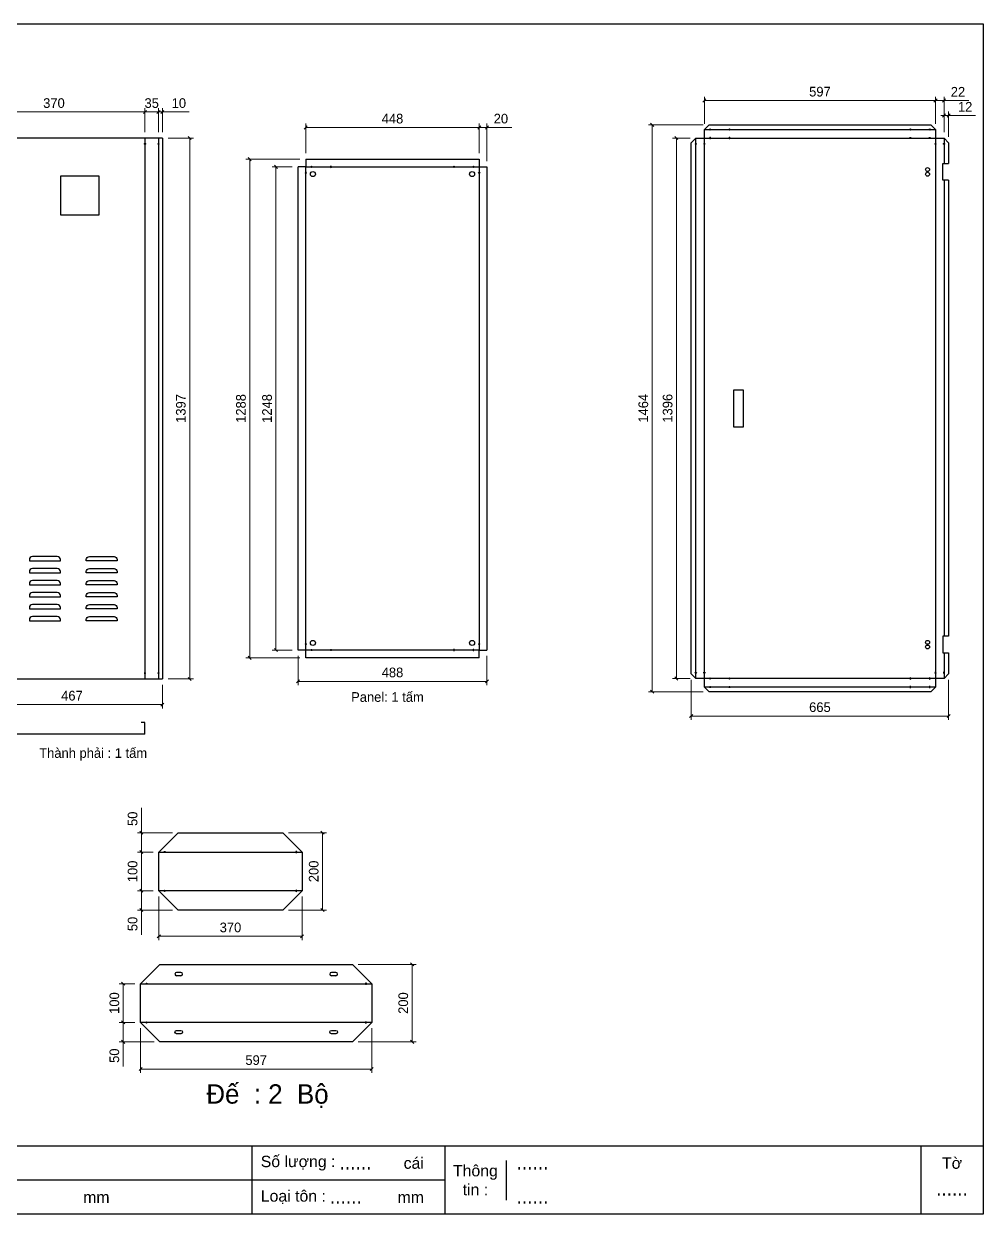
# Model space of a CAD drawing. Header units: millimetres. Extents: x 0 to 4348, y 0 to 3075.
# Drawn here: x 1870 to 4348, y 0 to 3075 of the extents above; entities that cross this region are included whole.
import ezdxf
from ezdxf.enums import TextEntityAlignment as Align

# ---------------------------------------------------------------- set-up
doc = ezdxf.new("R2010")
doc.units = ezdxf.units.MM
doc.layers.add('CNC', color=7, linetype='Continuous')
doc.layers.add('DIM', color=253, linetype='Continuous')
doc.styles.add('Arial', font='arial.ttf')
doc.styles.add('Tahoma (Input Text)', font='tahoma.ttf')
doc.dimstyles.new('Dim-25', dxfattribs={"dimtxt": 25, "dimasz": 8, "dimexe": 10, "dimexo": 15, "dimgap": 10, "dimtad": 1, "dimdec": 0, "dimtxsty": 'Standard', "dimblk": 'OBLIQUE', "dimcen": 10, "dimclrd": 5, "dimclre": 5, "dimclrt": 3, "dimazin": 3, "dimtfac": 1, "dimtdec": 0, "dimtmove": 0, "dimatfit": 3, "dimldrblk": 'OBLIQUE', "dimlwd": 9, "dimlwe": 9})

# ---------------------------------------------------------------- blocks, each defined once
blk = doc.blocks.new('khungtenAsean2')
at = {"color": 7}
for p, q in [((2970, -1980), (0, -1980)), ((1680, -1980), (1680, -2100)), ((2020, -1980), (2020, -2100)), ((2860, -1980), (2860, -2100)), ((2128.3, -2005), (2128.3, -2075)), ((2020, -2040), (0, -2040))]:
    blk.add_line(p, q, dxfattribs=at)
blk.add_lwpolyline([(0, 0), (2970, 0), (2970, -2100), (0, -2100)], close=True, dxfattribs=at)
at = {"color": 2, "char_height": 20, "style": 'Arial'}
for s, insert, width, attachment_point in [('  Số lượng :', (1680, -2010), 917.634, 4), ('cái', (1947.6, -2010), 917.634, 4), ('Thông\\Ptin :', (2074.2, -2040), 108.311, 5), ('Tờ', (2915, -2010), 110, 5), ('  Loại tôn :', (1680, -2070), 917.634, 4), ('mm', (1382.3, -2070), 917.634, 4), ('mm', (1936.9, -2070), 917.634, 4)]:
    blk.add_mtext(s, dxfattribs=dict(at, insert=insert, width=width, attachment_point=attachment_point))
at = {"color": 1, "style": 'Tahoma (Input Text)', "flags": 8}
for tag, p in [('#03', (506.6, -2019.3)), ('#01', (137.1, -2021.3)), ('#05', (1106.6, -2021.3)), ('#07', (1834.7, -2021.3)), ('#09', (2146.7, -2021.3)), ('#02', (98.5, -2081.3)), ('#04', (486.1, -2081.3)), ('#06', (1065.3, -2081.3)), ('#08', (1817.4, -2081.3)), ('#10', (2146.7, -2081.3))]:
    blk.add_attdef(tag, p, '', height=25, dxfattribs=at)
blk.add_attdef('#11', text='', height=25, dxfattribs=at).set_placement((2915, -2067.3), align=Align.CENTER)
blk = doc.blocks.new('*D8')
at = {"color": 0, "linetype": 'ByBlock', "lineweight": -2}
for p, q in [((1817.3, 2851), (1809.3, 2843)), ((2179.3, 2843), (2187.3, 2851))]:
    blk.add_line(p, q, dxfattribs=at)
at = {"layer": 'Defpoints', "color": 0, "transparency": 16777216}
for p in [(1813.3, 2847), (1813.3, 2779.6), (2183.3, 2779.6)]:
    blk.add_point(p, dxfattribs=at)
at = {"layer": 'DIM', "color": 5, "lineweight": 9, "transparency": 16777216}
for p, q in [((1813.3, 2794.6), (1813.3, 2857)), ((2183.3, 2847), (1813.3, 2847)), ((2183.3, 2794.6), (2183.3, 2857))]:
    blk.add_line(p, q, dxfattribs=at)
at = {"layer": 'DIM', "color": 3, "transparency": 16777216, "insert": (1948.3, 2869.7), "char_height": 25, "attachment_point": 5}
blk.add_mtext('370', dxfattribs=at)
blk = doc.blocks.new('_Oblique')
at = {"color": 0, "linetype": 'ByBlock', "lineweight": -2}
blk.add_line((-0.5, -0.5), (0.5, 0.5), dxfattribs=at)
blk = doc.blocks.new('*D11')
at = {"color": 0, "linetype": 'ByBlock', "lineweight": -2}
for p, q in [((1765.3, 1320.3), (1757.3, 1312.3)), ((2224.3, 1312.3), (2232.3, 1320.3))]:
    blk.add_line(p, q, dxfattribs=at)
at = {"layer": 'Defpoints', "color": 0, "transparency": 16777216}
for p in [(1761.3, 1422.6), (2228.3, 1382.6), (1761.3, 1316.3)]:
    blk.add_point(p, dxfattribs=at)
at = {"layer": 'DIM', "color": 5, "lineweight": 9, "transparency": 16777216}
for p, q in [((1761.3, 1407.6), (1761.3, 1306.3)), ((2228.3, 1367.6), (2228.3, 1306.3)), ((2228.3, 1316.3), (1761.3, 1316.3))]:
    blk.add_line(p, q, dxfattribs=at)
at = {"layer": 'DIM', "color": 3, "transparency": 16777216, "insert": (1994.8, 1339.1), "char_height": 25, "attachment_point": 5}
blk.add_mtext('467', dxfattribs=at)
blk = doc.blocks.new('*D12')
at = {"color": 0, "linetype": 'ByBlock', "lineweight": -2}
for p, q in [((2187.3, 2851), (2179.3, 2843)), ((2214.3, 2843), (2222.3, 2851))]:
    blk.add_line(p, q, dxfattribs=at)
at = {"layer": 'Defpoints', "color": 0, "transparency": 16777216}
for p in [(2218.3, 2847), (2183.3, 2779.6), (2218.3, 2779.6)]:
    blk.add_point(p, dxfattribs=at)
at = {"layer": 'DIM', "color": 5, "lineweight": 9, "transparency": 16777216}
for p, q in [((2183.3, 2794.6), (2183.3, 2857)), ((2183.3, 2847), (2218.3, 2847)), ((2218.3, 2794.6), (2218.3, 2857))]:
    blk.add_line(p, q, dxfattribs=at)
at = {"layer": 'DIM', "color": 3, "transparency": 16777216, "insert": (2200.8, 2869.7), "char_height": 25, "attachment_point": 5}
blk.add_mtext('35', dxfattribs=at)
blk = doc.blocks.new('*D13')
at = {"color": 0, "linetype": 'ByBlock', "lineweight": -2}
for p, q in [((2214.3, 2843), (2222.3, 2851)), ((2232.3, 2851), (2224.3, 2843))]:
    blk.add_line(p, q, dxfattribs=at)
at = {"layer": 'Defpoints', "color": 0, "transparency": 16777216}
for p in [(2228.3, 2847), (2218.3, 2779.6), (2228.3, 2779.6)]:
    blk.add_point(p, dxfattribs=at)
at = {"layer": 'DIM', "color": 5, "lineweight": 9, "transparency": 16777216}
for p, q in [((2218.3, 2847), (2210.3, 2847)), ((2218.3, 2794.6), (2218.3, 2857)), ((2218.3, 2847), (2228.3, 2847)), ((2228.3, 2794.6), (2228.3, 2857)), ((2228.3, 2847), (2297.6, 2847))]:
    blk.add_line(p, q, dxfattribs=at)
at = {"layer": 'DIM', "color": 3, "transparency": 16777216, "insert": (2270.9, 2869.7), "char_height": 25, "attachment_point": 5}
blk.add_mtext('10', dxfattribs=at)
blk = doc.blocks.new('f3daunguoc')
at = {"layer": 'CNC', "color": 2, "lineweight": -3}
blk.add_circle((0, 0), 1.5, dxfattribs=at)
blk = doc.blocks.new('*D14')
at = {"color": 0, "linetype": 'ByBlock', "lineweight": -2}
for p, q in [((2302.9, 2775.6), (2294.9, 2783.6)), ((2294.9, 1386.6), (2302.9, 1378.6))]:
    blk.add_line(p, q, dxfattribs=at)
at = {"layer": 'Defpoints', "color": 0, "ltscale": 3, "transparency": 16777216}
for p in [(2228.3, 2779.6), (2228.3, 1382.6), (2298.9, 1382.6)]:
    blk.add_point(p, dxfattribs=at)
at = {"layer": 'DIM', "color": 5, "lineweight": 9, "ltscale": 3, "transparency": 16777216}
for p, q in [((2243.3, 2779.6), (2308.9, 2779.6)), ((2298.9, 2779.6), (2298.9, 1382.6)), ((2243.3, 1382.6), (2308.9, 1382.6))]:
    blk.add_line(p, q, dxfattribs=at)
at = {"layer": 'DIM', "color": 3, "ltscale": 3, "transparency": 16777216, "insert": (2276.1, 2081.1), "char_height": 25, "attachment_point": 5, "rotation": 90}
blk.add_mtext('1397', dxfattribs=at)
blk = doc.blocks.new('*D18')
at = {"color": 0, "linetype": 'ByBlock', "lineweight": -2}
for p, q in [((3050.7, 2810.8), (3042.7, 2802.8)), ((3062.7, 2802.8), (3070.7, 2810.8))]:
    blk.add_line(p, q, dxfattribs=at)
at = {"layer": 'Defpoints', "color": 0, "ltscale": 3, "transparency": 16777216}
for p in [(3066.7, 2806.8), (3046.7, 2725.1), (3066.7, 2705.1)]:
    blk.add_point(p, dxfattribs=at)
at = {"layer": 'DIM', "color": 5, "lineweight": 9, "ltscale": 3, "transparency": 16777216}
for p, q in [((3046.7, 2740.1), (3046.7, 2816.8)), ((3046.7, 2806.8), (3066.7, 2806.8)), ((3066.7, 2720.1), (3066.7, 2816.8)), ((3066.7, 2806.8), (3130.8, 2806.8))]:
    blk.add_line(p, q, dxfattribs=at)
at = {"layer": 'DIM', "color": 3, "ltscale": 3, "transparency": 16777216, "insert": (3102.7, 2829.6), "char_height": 25, "attachment_point": 5}
blk.add_mtext('20', dxfattribs=at)
blk = doc.blocks.new('*D19')
at = {"color": 0, "linetype": 'ByBlock', "lineweight": -2}
for p, q in [((2602.7, 2810.8), (2594.7, 2802.8)), ((3042.7, 2802.8), (3050.7, 2810.8))]:
    blk.add_line(p, q, dxfattribs=at)
at = {"layer": 'Defpoints', "color": 0, "ltscale": 3, "transparency": 16777216}
for p in [(2598.7, 2806.8), (2598.7, 2725.1), (3046.7, 2725.1)]:
    blk.add_point(p, dxfattribs=at)
at = {"layer": 'DIM', "color": 5, "lineweight": 9, "ltscale": 3, "transparency": 16777216}
for p, q in [((2598.7, 2740.1), (2598.7, 2816.8)), ((3046.7, 2806.8), (2598.7, 2806.8)), ((3046.7, 2740.1), (3046.7, 2816.8))]:
    blk.add_line(p, q, dxfattribs=at)
at = {"layer": 'DIM', "color": 3, "ltscale": 3, "transparency": 16777216, "insert": (2822.7, 2829.6), "char_height": 25, "attachment_point": 5}
blk.add_mtext('448', dxfattribs=at)
blk = doc.blocks.new('*D20')
at = {"color": 0, "linetype": 'ByBlock', "lineweight": -2}
for p, q in [((2458, 2721.1), (2450, 2729.1)), ((2450, 1441.1), (2458, 1433.1))]:
    blk.add_line(p, q, dxfattribs=at)
at = {"layer": 'Defpoints', "color": 0, "ltscale": 3, "transparency": 16777216}
for p in [(2598.7, 2725.1), (2454, 1437.1), (2598.7, 1437.1)]:
    blk.add_point(p, dxfattribs=at)
at = {"layer": 'DIM', "color": 5, "lineweight": 9, "ltscale": 3, "transparency": 16777216}
for p, q in [((2583.7, 2725.1), (2444, 2725.1)), ((2454, 2725.1), (2454, 1437.1)), ((2583.7, 1437.1), (2444, 1437.1))]:
    blk.add_line(p, q, dxfattribs=at)
at = {"layer": 'DIM', "color": 3, "ltscale": 3, "transparency": 16777216, "insert": (2431.3, 2081.1), "char_height": 25, "attachment_point": 5, "rotation": 90}
blk.add_mtext('1288', dxfattribs=at)
blk = doc.blocks.new('*D21')
at = {"color": 0, "linetype": 'ByBlock', "lineweight": -2}
for p, q in [((2525.5, 2701.1), (2517.5, 2709.1)), ((2517.5, 1461.1), (2525.5, 1453.1))]:
    blk.add_line(p, q, dxfattribs=at)
at = {"layer": 'Defpoints', "color": 0, "ltscale": 3, "transparency": 16777216}
for p in [(2521.5, 2705.1), (2578.7, 2705.1), (2578.7, 1457.1)]:
    blk.add_point(p, dxfattribs=at)
at = {"layer": 'DIM', "color": 5, "lineweight": 9, "ltscale": 3, "transparency": 16777216}
for p, q in [((2563.7, 2705.1), (2511.5, 2705.1)), ((2521.5, 1457.1), (2521.5, 2705.1)), ((2563.7, 1457.1), (2511.5, 1457.1))]:
    blk.add_line(p, q, dxfattribs=at)
at = {"layer": 'DIM', "color": 3, "ltscale": 3, "transparency": 16777216, "insert": (2498.8, 2081.1), "char_height": 25, "attachment_point": 5, "rotation": 90}
blk.add_mtext('1248', dxfattribs=at)
blk = doc.blocks.new('*D22')
at = {"color": 0, "linetype": 'ByBlock', "lineweight": -2}
for p, q in [((2582.7, 1380.3), (2574.7, 1372.3)), ((3062.7, 1372.3), (3070.7, 1380.3))]:
    blk.add_line(p, q, dxfattribs=at)
at = {"layer": 'Defpoints', "color": 0, "ltscale": 3, "transparency": 16777216}
for p in [(2578.7, 1457.1), (3066.7, 1457.1), (3066.7, 1376.3)]:
    blk.add_point(p, dxfattribs=at)
at = {"layer": 'DIM', "color": 5, "lineweight": 9, "ltscale": 3, "transparency": 16777216}
for p, q in [((2578.7, 1442.1), (2578.7, 1366.3)), ((3066.7, 1442.1), (3066.7, 1366.3)), ((2578.7, 1376.3), (3066.7, 1376.3))]:
    blk.add_line(p, q, dxfattribs=at)
at = {"layer": 'DIM', "color": 3, "ltscale": 3, "transparency": 16777216, "insert": (2822.7, 1399.1), "char_height": 25, "attachment_point": 5}
blk.add_mtext('488', dxfattribs=at)
blk = doc.blocks.new('*D23')
at = {"color": 0, "linetype": 'ByBlock', "lineweight": -2}
for p, q in [((2646, 981.4), (2638, 989.4)), ((2638, 789.4), (2646, 781.4))]:
    blk.add_line(p, q, dxfattribs=at)
at = {"layer": 'Defpoints', "color": 0, "transparency": 16777216}
for p in [(2539.2, 985.4), (2539.2, 785.4), (2642, 785.4)]:
    blk.add_point(p, dxfattribs=at)
at = {"layer": 'DIM', "color": 5, "lineweight": 9, "transparency": 16777216}
for p, q in [((2554.2, 985.4), (2652, 985.4)), ((2642, 985.4), (2642, 785.4)), ((2554.2, 785.4), (2652, 785.4))]:
    blk.add_line(p, q, dxfattribs=at)
at = {"layer": 'DIM', "color": 3, "transparency": 16777216, "insert": (2619.3, 885.4), "char_height": 25, "attachment_point": 5, "rotation": 90}
blk.add_mtext('200', dxfattribs=at)
blk = doc.blocks.new('*D24')
at = {"color": 0, "linetype": 'ByBlock', "lineweight": -2}
for p, q in [((2223.2, 721.7), (2215.2, 713.7)), ((2585.2, 713.7), (2593.2, 721.7))]:
    blk.add_line(p, q, dxfattribs=at)
at = {"layer": 'Defpoints', "color": 0, "transparency": 16777216}
for p in [(2219.2, 835.4), (2589.2, 835.4), (2589.2, 717.7)]:
    blk.add_point(p, dxfattribs=at)
at = {"layer": 'DIM', "color": 5, "lineweight": 9, "transparency": 16777216}
for p, q in [((2219.2, 820.4), (2219.2, 707.7)), ((2589.2, 820.4), (2589.2, 707.7)), ((2219.2, 717.7), (2589.2, 717.7))]:
    blk.add_line(p, q, dxfattribs=at)
at = {"layer": 'DIM', "color": 3, "transparency": 16777216, "insert": (2404.2, 740.5), "char_height": 25, "attachment_point": 5}
blk.add_mtext('370', dxfattribs=at)
blk = doc.blocks.new('*D25')
at = {"color": 0, "linetype": 'ByBlock', "lineweight": -2}
for p, q in [((2178.2, 931.4), (2170.2, 939.4)), ((2170.2, 839.4), (2178.2, 831.4))]:
    blk.add_line(p, q, dxfattribs=at)
at = {"layer": 'Defpoints', "color": 0, "transparency": 16777216}
for p in [(2219.2, 935.4), (2174.2, 835.4), (2219.2, 835.4)]:
    blk.add_point(p, dxfattribs=at)
at = {"layer": 'DIM', "color": 5, "lineweight": 9, "transparency": 16777216}
for p, q in [((2204.2, 935.4), (2164.2, 935.4)), ((2174.2, 935.4), (2174.2, 835.4)), ((2204.2, 835.4), (2164.2, 835.4))]:
    blk.add_line(p, q, dxfattribs=at)
at = {"layer": 'DIM', "color": 3, "transparency": 16777216, "insert": (2151.5, 885.4), "char_height": 25, "attachment_point": 5, "rotation": 90}
blk.add_mtext('100', dxfattribs=at)
blk = doc.blocks.new('*D26')
at = {"color": 0, "linetype": 'ByBlock', "lineweight": -2}
for p, q in [((2178.2, 981.4), (2170.2, 989.4)), ((2170.2, 939.4), (2178.2, 931.4))]:
    blk.add_line(p, q, dxfattribs=at)
at = {"layer": 'Defpoints', "color": 0, "transparency": 16777216}
for p in [(2174.2, 985.4), (2269.2, 985.4), (2219.2, 935.4)]:
    blk.add_point(p, dxfattribs=at)
at = {"layer": 'DIM', "color": 5, "lineweight": 9, "transparency": 16777216}
for p, q in [((2174.2, 985.4), (2174.2, 1049.2)), ((2254.2, 985.4), (2164.2, 985.4)), ((2174.2, 935.4), (2174.2, 985.4)), ((2204.2, 935.4), (2164.2, 935.4))]:
    blk.add_line(p, q, dxfattribs=at)
at = {"layer": 'DIM', "color": 3, "transparency": 16777216, "insert": (2151.5, 1021.3), "char_height": 25, "attachment_point": 5, "rotation": 90}
blk.add_mtext('50', dxfattribs=at)
blk = doc.blocks.new('*D27')
at = {"color": 0, "linetype": 'ByBlock', "lineweight": -2}
for p, q in [((2178.2, 831.4), (2170.2, 839.4)), ((2170.2, 789.4), (2178.2, 781.4))]:
    blk.add_line(p, q, dxfattribs=at)
at = {"layer": 'Defpoints', "color": 0, "transparency": 16777216}
for p in [(2219.2, 835.4), (2174.2, 785.4), (2269.2, 785.4)]:
    blk.add_point(p, dxfattribs=at)
at = {"layer": 'DIM', "color": 5, "lineweight": 9, "transparency": 16777216}
for p, q in [((2204.2, 835.4), (2164.2, 835.4)), ((2174.2, 835.4), (2174.2, 785.4)), ((2254.2, 785.4), (2164.2, 785.4)), ((2174.2, 785.4), (2174.2, 721.7))]:
    blk.add_line(p, q, dxfattribs=at)
at = {"layer": 'DIM', "color": 3, "transparency": 16777216, "insert": (2151.5, 749.6), "char_height": 25, "attachment_point": 5, "rotation": 90}
blk.add_mtext('50', dxfattribs=at)
blk = doc.blocks.new('*D28')
at = {"color": 0, "linetype": 'ByBlock', "lineweight": -2}
for p, q in [((2176.1, 379), (2168.1, 371)), ((2765.1, 371), (2773.1, 379))]:
    blk.add_line(p, q, dxfattribs=at)
at = {"layer": 'Defpoints', "color": 0, "transparency": 16777216}
for p in [(2172.1, 495.3), (2769.1, 495.3), (2769.1, 375)]:
    blk.add_point(p, dxfattribs=at)
at = {"layer": 'DIM', "color": 5, "lineweight": 9, "transparency": 16777216}
for p, q in [((2172.1, 480.3), (2172.1, 365)), ((2769.1, 480.3), (2769.1, 365)), ((2172.1, 375), (2769.1, 375))]:
    blk.add_line(p, q, dxfattribs=at)
at = {"layer": 'DIM', "color": 3, "transparency": 16777216, "insert": (2470.6, 397.8), "char_height": 25, "attachment_point": 5}
blk.add_mtext('597', dxfattribs=at)
blk = doc.blocks.new('*D29')
at = {"color": 0, "linetype": 'ByBlock', "lineweight": -2}
for p, q in [((2131.1, 591.3), (2123.1, 599.3)), ((2123.1, 499.3), (2131.1, 491.3))]:
    blk.add_line(p, q, dxfattribs=at)
at = {"layer": 'Defpoints', "color": 0, "transparency": 16777216}
for p in [(2172.1, 595.3), (2127.1, 495.3), (2172.1, 495.3)]:
    blk.add_point(p, dxfattribs=at)
at = {"layer": 'DIM', "color": 5, "lineweight": 9, "transparency": 16777216}
for p, q in [((2157.1, 595.3), (2117.1, 595.3)), ((2127.1, 595.3), (2127.1, 495.3)), ((2157.1, 495.3), (2117.1, 495.3))]:
    blk.add_line(p, q, dxfattribs=at)
at = {"layer": 'DIM', "color": 3, "transparency": 16777216, "insert": (2104.4, 545.3), "char_height": 25, "attachment_point": 5, "rotation": 90}
blk.add_mtext('100', dxfattribs=at)
blk = doc.blocks.new('*D30')
at = {"color": 0, "linetype": 'ByBlock', "lineweight": -2}
for p, q in [((2131.1, 491.3), (2123.1, 499.3)), ((2123.1, 449.3), (2131.1, 441.3))]:
    blk.add_line(p, q, dxfattribs=at)
at = {"layer": 'Defpoints', "color": 0, "transparency": 16777216}
for p in [(2172.1, 495.3), (2127.1, 445.3), (2222.1, 445.3)]:
    blk.add_point(p, dxfattribs=at)
at = {"layer": 'DIM', "color": 5, "lineweight": 9, "transparency": 16777216}
for p, q in [((2157.1, 495.3), (2117.1, 495.3)), ((2127.1, 495.3), (2127.1, 445.3)), ((2207.1, 445.3), (2117.1, 445.3)), ((2127.1, 445.3), (2127.1, 381.6))]:
    blk.add_line(p, q, dxfattribs=at)
at = {"layer": 'DIM', "color": 3, "transparency": 16777216, "insert": (2104.4, 409.4), "char_height": 25, "attachment_point": 5, "rotation": 90}
blk.add_mtext('50', dxfattribs=at)
blk = doc.blocks.new('ovan8.5x20')
at = {"layer": 'CNC', "color": 2, "lineweight": -3}
for p, q in [((5.7, 4.2), (-5.8, 4.2)), ((-5.8, -4.2), (5.7, -4.2))]:
    blk.add_line(p, q, dxfattribs=at)
for centre, start, end in [((-5.8, 0), 90, 270), ((5.7, 0), 270, 90)]:
    blk.add_arc(centre, 4.25, start, end, dxfattribs=at)
blk = doc.blocks.new('*D31')
at = {"color": 0, "linetype": 'ByBlock', "lineweight": -2}
for p, q in [((2877.4, 641.3), (2869.4, 649.3)), ((2869.4, 449.3), (2877.4, 441.3))]:
    blk.add_line(p, q, dxfattribs=at)
at = {"layer": 'Defpoints', "color": 0, "ltscale": 3, "transparency": 16777216}
for p in [(2719.1, 645.3), (2873.4, 645.3), (2719.1, 445.3)]:
    blk.add_point(p, dxfattribs=at)
at = {"layer": 'DIM', "color": 5, "lineweight": 9, "ltscale": 3, "transparency": 16777216}
for p, q in [((2734.1, 645.3), (2883.4, 645.3)), ((2873.4, 445.3), (2873.4, 645.3)), ((2734.1, 445.3), (2883.4, 445.3))]:
    blk.add_line(p, q, dxfattribs=at)
at = {"layer": 'DIM', "color": 3, "ltscale": 3, "transparency": 16777216, "insert": (2850.6, 545.3), "char_height": 25, "attachment_point": 5, "rotation": 90}
blk.add_mtext('200', dxfattribs=at)
blk = doc.blocks.new('*D42')
at = {"color": 0, "linetype": 'ByBlock', "lineweight": -2}
for p, q in [((4243.2, 2833.7), (4251.2, 2841.7)), ((4263.2, 2841.7), (4255.2, 2833.7))]:
    blk.add_line(p, q, dxfattribs=at)
at = {"layer": 'Defpoints', "color": 0, "transparency": 16777216}
for p in [(4259.2, 2837.7), (4247.2, 2779.6), (4259.2, 2767.6)]:
    blk.add_point(p, dxfattribs=at)
at = {"layer": 'DIM', "color": 5, "lineweight": 9, "transparency": 16777216}
for p, q in [((4247.2, 2837.7), (4239.2, 2837.7)), ((4247.2, 2794.6), (4247.2, 2847.7)), ((4247.2, 2837.7), (4259.2, 2837.7)), ((4259.2, 2782.6), (4259.2, 2847.7)), ((4259.2, 2837.7), (4328.4, 2837.7))]:
    blk.add_line(p, q, dxfattribs=at)
at = {"layer": 'DIM', "color": 3, "transparency": 16777216, "insert": (4301.8, 2860.3), "char_height": 25, "attachment_point": 5}
blk.add_mtext('12', dxfattribs=at)
blk = doc.blocks.new('*D43')
at = {"color": 0, "linetype": 'ByBlock', "lineweight": -2}
for p, q in [((4229.2, 2880.4), (4221.2, 2872.4)), ((4243.2, 2872.4), (4251.2, 2880.4))]:
    blk.add_line(p, q, dxfattribs=at)
at = {"layer": 'Defpoints', "color": 0, "transparency": 16777216}
for p in [(4247.2, 2876.4), (4225.2, 2801.6), (4247.2, 2779.6)]:
    blk.add_point(p, dxfattribs=at)
at = {"layer": 'DIM', "color": 5, "lineweight": 9, "transparency": 16777216}
for p, q in [((4225.2, 2816.6), (4225.2, 2886.4)), ((4225.2, 2876.4), (4247.2, 2876.4)), ((4247.2, 2794.6), (4247.2, 2886.4)), ((4247.2, 2876.4), (4311.2, 2876.4))]:
    blk.add_line(p, q, dxfattribs=at)
at = {"layer": 'DIM', "color": 3, "transparency": 16777216, "insert": (4283.2, 2899), "char_height": 25, "attachment_point": 5}
blk.add_mtext('22', dxfattribs=at)
blk = doc.blocks.new('*D44')
at = {"color": 0, "linetype": 'ByBlock', "lineweight": -2}
for p, q in [((3632.2, 2880.4), (3624.2, 2872.4)), ((4221.2, 2872.4), (4229.2, 2880.4))]:
    blk.add_line(p, q, dxfattribs=at)
at = {"layer": 'Defpoints', "color": 0, "transparency": 16777216}
for p in [(3628.2, 2876.4), (3628.2, 2801.6), (4225.2, 2801.6)]:
    blk.add_point(p, dxfattribs=at)
at = {"layer": 'DIM', "color": 5, "lineweight": 9, "transparency": 16777216}
for p, q in [((3628.2, 2816.6), (3628.2, 2886.4)), ((4225.2, 2876.4), (3628.2, 2876.4)), ((4225.2, 2816.6), (4225.2, 2886.4))]:
    blk.add_line(p, q, dxfattribs=at)
at = {"layer": 'DIM', "color": 3, "transparency": 16777216, "insert": (3926.7, 2899.2), "char_height": 25, "attachment_point": 5}
blk.add_mtext('597', dxfattribs=at)
blk = doc.blocks.new('*D45')
at = {"color": 0, "linetype": 'ByBlock', "lineweight": -2}
for p, q in [((3497.5, 2809.6), (3489.5, 2817.6)), ((3489.5, 1353.6), (3497.5, 1345.6))]:
    blk.add_line(p, q, dxfattribs=at)
at = {"layer": 'Defpoints', "color": 0, "transparency": 16777216}
for p in [(3640.4, 2813.6), (3493.5, 1349.6), (3640.4, 1349.6)]:
    blk.add_point(p, dxfattribs=at)
at = {"layer": 'DIM', "color": 5, "lineweight": 9, "transparency": 16777216}
for p, q in [((3625.4, 2813.6), (3483.5, 2813.6)), ((3493.5, 2813.6), (3493.5, 1349.6)), ((3625.4, 1349.6), (3483.5, 1349.6))]:
    blk.add_line(p, q, dxfattribs=at)
at = {"layer": 'DIM', "color": 3, "transparency": 16777216, "insert": (3470.7, 2081.6), "char_height": 25, "attachment_point": 5, "rotation": 90}
blk.add_mtext('1464', dxfattribs=at)
blk = doc.blocks.new('*D46')
at = {"color": 0, "linetype": 'ByBlock', "lineweight": -2}
for p, q in [((3560.1, 2775.6), (3552.1, 2783.6)), ((3552.1, 1387.6), (3560.1, 1379.6))]:
    blk.add_line(p, q, dxfattribs=at)
at = {"layer": 'Defpoints', "color": 0, "transparency": 16777216}
for p in [(3556.1, 2779.6), (3606.2, 2779.6), (3606.2, 1383.6)]:
    blk.add_point(p, dxfattribs=at)
at = {"layer": 'DIM', "color": 5, "lineweight": 9, "transparency": 16777216}
for p, q in [((3591.2, 2779.6), (3546.1, 2779.6)), ((3556.1, 1383.6), (3556.1, 2779.6)), ((3591.2, 1383.6), (3546.1, 1383.6))]:
    blk.add_line(p, q, dxfattribs=at)
at = {"layer": 'DIM', "color": 3, "transparency": 16777216, "insert": (3533.4, 2081.6), "char_height": 25, "attachment_point": 5, "rotation": 90}
blk.add_mtext('1396', dxfattribs=at)
blk = doc.blocks.new('*D47')
at = {"color": 0, "linetype": 'ByBlock', "lineweight": -2}
for p, q in [((3598.2, 1290.6), (3590.2, 1282.6)), ((4255.2, 1282.6), (4263.2, 1290.6))]:
    blk.add_line(p, q, dxfattribs=at)
at = {"layer": 'Defpoints', "color": 0, "transparency": 16777216}
for p in [(3594.2, 1395.6), (4259.2, 1395.6), (4259.2, 1286.6)]:
    blk.add_point(p, dxfattribs=at)
at = {"layer": 'DIM', "color": 5, "lineweight": 9, "transparency": 16777216}
for p, q in [((3594.2, 1380.6), (3594.2, 1276.6)), ((4259.2, 1380.6), (4259.2, 1276.6)), ((3594.2, 1286.6), (4259.2, 1286.6))]:
    blk.add_line(p, q, dxfattribs=at)
at = {"layer": 'DIM', "color": 3, "transparency": 16777216, "insert": (3926.7, 1309.4), "char_height": 25, "attachment_point": 5}
blk.add_mtext('665', dxfattribs=at)

msp = doc.modelspace()

# ---------------------------------------------------------------- linework, layer by layer
at = {"color": 7}
for p, q in [((2183.3, 2779.6), (2183.3, 1382.6)), ((2218.3, 2779.6), (2218.3, 1382.6)), ((2228.3, 2779.6), (2228.3, 1382.6)), ((2183.3, 1269.6), (2173.3, 1269.6)), ((2183.3, 1239.6), (2183.3, 1269.6)), ((2183.3, 1239.6), (1813.3, 1239.6)), ((2219.2, 935.4), (2269.2, 985.4)), ((2269.2, 985.4), (2539.2, 985.4)), ((2539.2, 985.4), (2589.2, 935.4)), ((2219.2, 935.4), (2589.2, 935.4)), ((2219.2, 835.4), (2219.2, 935.4)), ((2589.2, 935.4), (2589.2, 835.4)), ((2589.2, 835.4), (2219.2, 835.4)), ((2219.2, 835.4), (2269.2, 785.4)), ((2589.2, 835.4), (2539.2, 785.4)), ((2539.2, 785.4), (2269.2, 785.4)), ((2172.1, 595.3), (2222.1, 645.3)), ((2222.1, 645.3), (2719.1, 645.3)), ((2719.1, 645.3), (2769.1, 595.3)), ((2172.1, 595.3), (2769.1, 595.3)), ((2172.1, 495.3), (2172.1, 595.3)), ((2769.1, 595.3), (2769.1, 495.3)), ((2769.1, 495.3), (2172.1, 495.3)), ((2172.1, 495.3), (2222.1, 445.3)), ((2769.1, 495.3), (2719.1, 445.3)), ((2719.1, 445.3), (2222.1, 445.3))]:
    msp.add_line(p, q, dxfattribs=at)
at = {"color": 2}
for points in [[(4259.2, 1492.6), (4244.2, 1492.6), (4244.2, 1449.6), (4259.2, 1449.6), (4259.2, 1395.6), (4247.2, 1383.6), (4225.2, 1383.6), (4225.2, 1361.6), (4213.2, 1349.6), (3640.2, 1349.6), (3628.2, 1361.6), (3628.2, 1383.6), (3606.2, 1383.6), (3594.2, 1395.6), (3594.2, 2767.6), (3606.2, 2779.6), (3628.2, 2779.6), (3628.2, 2801.6), (3640.2, 2813.6), (4213.2, 2813.6), (4225.2, 2801.6), (4225.2, 2779.6), (4247.2, 2779.6), (4259.2, 2767.6), (4259.2, 2713.6)], [(4259.2, 2670.6), (4244.2, 2670.6), (4244.2, 2713.6), (4259.2, 2713.6)]]:
    msp.add_lwpolyline(points, dxfattribs=at)
at = {"color": 7}
for points in [[(3628.2, 2801.6), (4225.2, 2801.6)], [(2228.3, 2779.6), (1813.3, 2779.6)], [(3606.2, 1383.6), (3606.2, 2779.6)], [(4247.2, 2779.6), (4247.2, 2713.6)], [(4247.2, 2670.6), (4247.2, 1492.6)], [(4259.2, 2670.6), (4259.2, 1492.6)], [(4247.2, 1449.6), (4247.2, 1383.6)], [(1813.3, 1382.6), (2228.3, 1382.6)], [(4225.2, 1361.6), (3628.2, 1361.6)]]:
    msp.add_lwpolyline(points, dxfattribs=at)
msp.add_lwpolyline([(3628.2, 2779.6), (4225.2, 2779.6), (4225.2, 1383.6), (3628.2, 1383.6)], close=True, dxfattribs=at)
at = {"color": 2, "ltscale": 3}
for points in [[(2598.7, 2725.1), (2598.7, 2705.1), (2578.7, 2705.1)], [(3046.7, 2725.1), (3046.7, 2705.1), (3066.7, 2705.1)], [(2598.7, 1437.1), (2598.7, 1457.1), (2578.7, 1457.1)], [(3046.7, 1437.1), (3046.7, 1457.1), (3066.7, 1457.1)]]:
    msp.add_lwpolyline(points, dxfattribs=at)
at = {"color": 7, "ltscale": 3}
for points in [[(2598.7, 2725.1), (3046.7, 2725.1)], [(2578.7, 1457.1), (2578.7, 2705.1)], [(3066.7, 2705.1), (3066.7, 1457.1)], [(3046.7, 1437.1), (2598.7, 1437.1)]]:
    msp.add_lwpolyline(points, dxfattribs=at)
at = {"color": 2, "ltscale": 3}
for points in [[(2064.8, 2681.1), (1964.8, 2681.1), (1964.8, 2581.1), (2064.8, 2581.1)], [(3704.7, 2129.6), (3728.7, 2129.6), (3728.7, 2032.6), (3704.7, 2032.6)]]:
    msp.add_lwpolyline(points, close=True, dxfattribs=at)
at = {"color": 7, "ltscale": 3}
msp.add_lwpolyline([(2598.7, 2705.1), (3046.7, 2705.1), (3046.7, 1457.1), (2598.7, 1457.1)], close=True, dxfattribs=at)
at = {"color": 2}
for points in [[(1956.8, 1698.6), (1892.8, 1698.6, 0.414214), (1884.8, 1690.6), (1884.8, 1687.6), (1964.8, 1687.6), (1964.8, 1690.6, 0.414214)], [(2039.7, 1698.6), (2103.7, 1698.6, -0.414214), (2111.7, 1690.6), (2111.7, 1687.6), (2031.7, 1687.6), (2031.7, 1690.6, -0.414214)], [(1956.8, 1667.6), (1892.8, 1667.6, 0.414214), (1884.8, 1659.6), (1884.8, 1656.6), (1964.8, 1656.6), (1964.8, 1659.6, 0.414214)], [(2039.7, 1667.6), (2103.7, 1667.6, -0.414214), (2111.7, 1659.6), (2111.7, 1656.6), (2031.7, 1656.6), (2031.7, 1659.6, -0.414214)], [(1956.8, 1636.6), (1892.8, 1636.6, 0.414214), (1884.8, 1628.6), (1884.8, 1625.6), (1964.8, 1625.6), (1964.8, 1628.6, 0.414214)], [(2039.7, 1636.6), (2103.7, 1636.6, -0.414214), (2111.7, 1628.6), (2111.7, 1625.6), (2031.7, 1625.6), (2031.7, 1628.6, -0.414214)], [(1956.8, 1605.6), (1892.8, 1605.6, 0.414214), (1884.8, 1597.6), (1884.8, 1594.6), (1964.8, 1594.6), (1964.8, 1597.6, 0.414214)], [(2039.7, 1605.6), (2103.7, 1605.6, -0.414214), (2111.7, 1597.6), (2111.7, 1594.6), (2031.7, 1594.6), (2031.7, 1597.6, -0.414214)], [(1956.8, 1574.6), (1892.8, 1574.6, 0.414214), (1884.8, 1566.6), (1884.8, 1563.6), (1964.8, 1563.6), (1964.8, 1566.6, 0.414214)], [(2039.7, 1574.6), (2103.7, 1574.6, -0.414214), (2111.7, 1566.6), (2111.7, 1563.6), (2031.7, 1563.6), (2031.7, 1566.6, -0.414214)], [(1956.8, 1543.6), (1892.8, 1543.6, 0.414214), (1884.8, 1535.6), (1884.8, 1532.6), (1964.8, 1532.6), (1964.8, 1535.6, 0.414214)], [(2039.7, 1543.6), (2103.7, 1543.6, -0.414214), (2111.7, 1535.6), (2111.7, 1532.6), (2031.7, 1532.6), (2031.7, 1535.6, -0.414214)]]:
    msp.add_lwpolyline(points, format="xyb", close=True, dxfattribs=at)
at = {"color": 2, "ltscale": 3}
for centre in [(2617.2, 2686.6), (3028.2, 2686.6), (2617.2, 1475.6), (3028.2, 1475.6)]:
    msp.add_circle(centre, 6.5, dxfattribs=at)
at = {"color": 2}
for centre in [(4204.7, 2698.1), (4204.7, 2686.1), (4204.7, 1477.1), (4204.7, 1465.1)]:
    msp.add_circle(centre, 5, dxfattribs=at)

# ---------------------------------------------------------------- block references
at = {"color": 7}
ref = msp.add_blockref('khungtenAsean2', (0, 3074.6), dxfattribs=dict(at, xscale=1.464099999997415, yscale=1.464099999997415, zscale=1.464099999997415))
ref.add_attrib('#11', '......', dxfattribs={"color": 1, "height": 36.6, "style": 'Tahoma (Input Text)'}).set_placement((4267.8, 47.8), align=Align.CENTER)
ref.add_attrib('#09', '......', (3143, 115.3), dxfattribs={"color": 1, "height": 36.6, "style": 'Tahoma (Input Text)'})
ref.add_attrib('#10', '......', (3143, 27.4), dxfattribs={"color": 1, "height": 36.6, "style": 'Tahoma (Input Text)'})
ref.add_attrib('#08', '......', (2660.9, 27.4), dxfattribs={"color": 1, "height": 36.6, "style": 'Tahoma (Input Text)'})
ref.add_attrib('#07', '......', (2686.2, 115.3), dxfattribs={"color": 1, "height": 36.6, "style": 'Tahoma (Input Text)'})
at = {"lineweight": -3, "xscale": -1}
for p, rotation in [((3643.2, 2801.6), 180), ((3693.2, 2801.6), 180), ((3643.2, 2779.6), 180), ((3693.2, 2779.6), 180), ((3606.2, 2764.6), 180), ((3628.2, 2764.6), 180), ((2613.7, 2705.1), 180), ((2663.7, 2705.1), 180), ((2598.7, 2690.1), 180), ((2574.2, 935.4), 90), ((2574.2, 835.4), 90), ((2754.1, 595.3), 90), ((2754.1, 495.3), 90)]:
    msp.add_blockref('f3daunguoc', p, dxfattribs=dict(at, rotation=rotation))
at = {"lineweight": -3}
for p, rotation in [((4160.2, 2801.6), 180), ((4210.2, 2801.6), 180), ((4160.2, 2779.6), 180), ((4210.2, 2779.6), 180), ((2183.3, 2764.6), 180), ((2218.3, 2764.6), 180), ((4225.2, 2764.6), 180), ((4247.2, 2764.6), 180), ((2981.7, 2705.1), 180), ((3031.7, 2705.1), 180), ((3046.7, 2690.1), 180), ((2234.2, 935.4), 270), ((2234.2, 835.4), 270), ((2187.1, 595.3), 270), ((2187.1, 495.3), 270)]:
    msp.add_blockref('f3daunguoc', p, dxfattribs=dict(at, rotation=rotation))
for p in [(2598.7, 1472.1), (2613.7, 1457.1), (2663.7, 1457.1), (3606.2, 1398.6), (3628.2, 1398.6), (3643.2, 1383.6), (3693.2, 1383.6), (3643.2, 1361.6), (3693.2, 1361.6)]:
    msp.add_blockref('f3daunguoc', p, dxfattribs=at)
at = {"lineweight": -3, "xscale": -1}
for p in [(2981.7, 1457.1), (3031.7, 1457.1), (3046.7, 1472.1), (2183.3, 1397.6), (2218.3, 1397.6), (4160.2, 1383.6), (4210.2, 1383.6), (4225.2, 1398.6), (4247.2, 1398.6), (4160.2, 1361.6), (4210.2, 1361.6)]:
    msp.add_blockref('f3daunguoc', p, dxfattribs=at)
at = {"layer": 'CNC', "lineweight": -3, "rotation": 180}
for p in [(2270.6, 620.3), (2670.6, 620.3)]:
    msp.add_blockref('ovan8.5x20', p, dxfattribs=at)
at = {"layer": 'CNC', "lineweight": -3, "xscale": -1}
for p in [(2270.6, 470.3), (2670.6, 470.3)]:
    msp.add_blockref('ovan8.5x20', p, dxfattribs=at)

# ---------------------------------------------------------------- texts
at = {"color": 2, "attachment_point": 5}
for s, insert, char_height, width in [('Panel: 1 tấm', (2809.7, 1335.7), 25, 1072), ('Thành phải : 1 tấm', (2049.6, 1187.4), 25, 1072), ('Đế  : 2  Bộ', (2499.8, 305), 50, 1216.419)]:
    msp.add_mtext(s, dxfattribs=dict(at, insert=insert, char_height=char_height, width=width))

# ---------------------------------------------------------------- dimensions: what is measured, and where the dimension line sits
at = {"layer": 'DIM', "color": 2}
for base, p1, p2, picture, middle in [((3628.2, 2876.4), (4225.2, 2801.6), (3628.2, 2801.6), '*D44', (3926.7, 2899.2)), ((4247.2, 2876.4), (4225.2, 2801.6), (4247.2, 2779.6), '*D43', (4283.2, 2899)), ((4259.2, 2837.7), (4247.2, 2779.6), (4259.2, 2767.6), '*D42', (4301.8, 2860.3)), ((4259.2, 1286.6), (3594.2, 1395.6), (4259.2, 1395.6), '*D47', (3926.7, 1309.4))]:
    dim = msp.add_linear_dim(base=base, p1=p1, p2=p2, dimstyle='Dim-25', dxfattribs=at)
    dim.commit()
    dim.dimension.update_dxf_attribs({"geometry": picture, "text_midpoint": middle})
at = {"layer": 'DIM', "color": 7}
for base, p2, picture, middle in [((1813.3, 2847), (1813.3, 2779.6), '*D8', (1948.3, 2847)), ((2218.3, 2847), (2218.3, 2779.6), '*D12', (2200.8, 2847))]:
    dim = msp.add_linear_dim(base=base, p1=(2183.3, 2779.6), p2=p2, angle=180, dimstyle='Dim-25', dxfattribs=at)
    dim.commit()
    dim.dimension.update_dxf_attribs({"geometry": picture, "text_midpoint": middle, "dimtype": 160})
for base, p1, p2, angle, picture, middle in [((2228.3, 2847), (2218.3, 2779.6), (2228.3, 2779.6), 180, '*D13', (2270.9, 2869.7)), ((1761.3, 1316.3), (2228.3, 1382.6), (1761.3, 1422.6), 180, '*D11', (1994.8, 1339.1)), ((2174.2, 985.4), (2219.2, 935.4), (2269.2, 985.4), 90, '*D26', (2151.5, 1021.3)), ((2642, 785.4), (2539.2, 985.4), (2539.2, 785.4), 90, '*D23', (2619.3, 885.4)), ((2174.2, 835.4), (2219.2, 935.4), (2219.2, 835.4), 90, '*D25', (2151.5, 885.4)), ((2174.2, 785.4), (2219.2, 835.4), (2269.2, 785.4), 90, '*D27', (2151.5, 749.6)), ((2127.1, 495.3), (2172.1, 595.3), (2172.1, 495.3), 90, '*D29', (2104.4, 545.3)), ((2127.1, 445.3), (2172.1, 495.3), (2222.1, 445.3), 90, '*D30', (2104.4, 409.4))]:
    dim = msp.add_linear_dim(base=base, p1=p1, p2=p2, angle=angle, dimstyle='Dim-25', dxfattribs=at)
    dim.commit()
    dim.dimension.update_dxf_attribs({"geometry": picture, "text_midpoint": middle})
at = {"layer": 'DIM', "color": 2, "ltscale": 3}
for base, p1, p2, picture, middle in [((2598.7, 2806.8), (3046.7, 2725.1), (2598.7, 2725.1), '*D19', (2822.7, 2829.6)), ((3066.7, 2806.8), (3046.7, 2725.1), (3066.7, 2705.1), '*D18', (3102.7, 2829.6)), ((3066.7, 1376.3), (2578.7, 1457.1), (3066.7, 1457.1), '*D22', (2822.7, 1399.1))]:
    dim = msp.add_linear_dim(base=base, p1=p1, p2=p2, dimstyle='Dim-25', dxfattribs=at)
    dim.commit()
    dim.dimension.update_dxf_attribs({"geometry": picture, "text_midpoint": middle})
at = {"layer": 'DIM', "color": 2}
for base, p1, p2, picture, middle in [((3493.5, 1349.6), (3640.4, 2813.6), (3640.4, 1349.6), '*D45', (3470.7, 2081.6)), ((3556.1, 2779.6), (3606.2, 1383.6), (3606.2, 2779.6), '*D46', (3533.4, 2081.6))]:
    dim = msp.add_linear_dim(base=base, p1=p1, p2=p2, angle=90, dimstyle='Dim-25', dxfattribs=at)
    dim.commit()
    dim.dimension.update_dxf_attribs({"geometry": picture, "text_midpoint": middle})
at = {"layer": 'DIM', "color": 7, "ltscale": 3}
dim = msp.add_linear_dim(base=(2298.9, 1382.6), p1=(2228.3, 2779.6), p2=(2228.3, 1382.6), angle=90, dimstyle='Dim-25', dxfattribs=at)
dim.commit()
dim.dimension.update_dxf_attribs({"geometry": '*D14', "text_midpoint": (2276.1, 2081.1)})
at = {"layer": 'DIM', "color": 2, "ltscale": 3}
for base, p1, p2, picture, middle in [((2454, 1437.1), (2598.7, 2725.1), (2598.7, 1437.1), '*D20', (2431.3, 2081.1)), ((2521.5, 2705.1), (2578.7, 1457.1), (2578.7, 2705.1), '*D21', (2498.8, 2081.1)), ((2873.4, 645.3), (2719.1, 445.3), (2719.1, 645.3), '*D31', (2850.6, 545.3))]:
    dim = msp.add_linear_dim(base=base, p1=p1, p2=p2, angle=90, dimstyle='Dim-25', dxfattribs=at)
    dim.commit()
    dim.dimension.update_dxf_attribs({"geometry": picture, "text_midpoint": middle})
at = {"layer": 'DIM', "color": 7}
for base, p1, p2, picture, middle in [((2589.2, 717.7), (2219.2, 835.4), (2589.2, 835.4), '*D24', (2404.2, 740.5)), ((2769.1, 375), (2172.1, 495.3), (2769.1, 495.3), '*D28', (2470.6, 397.8))]:
    dim = msp.add_linear_dim(base=base, p1=p1, p2=p2, dimstyle='Dim-25', dxfattribs=at)
    dim.commit()
    dim.dimension.update_dxf_attribs({"geometry": picture, "text_midpoint": middle})

doc.saveas('drawing.dxf')
